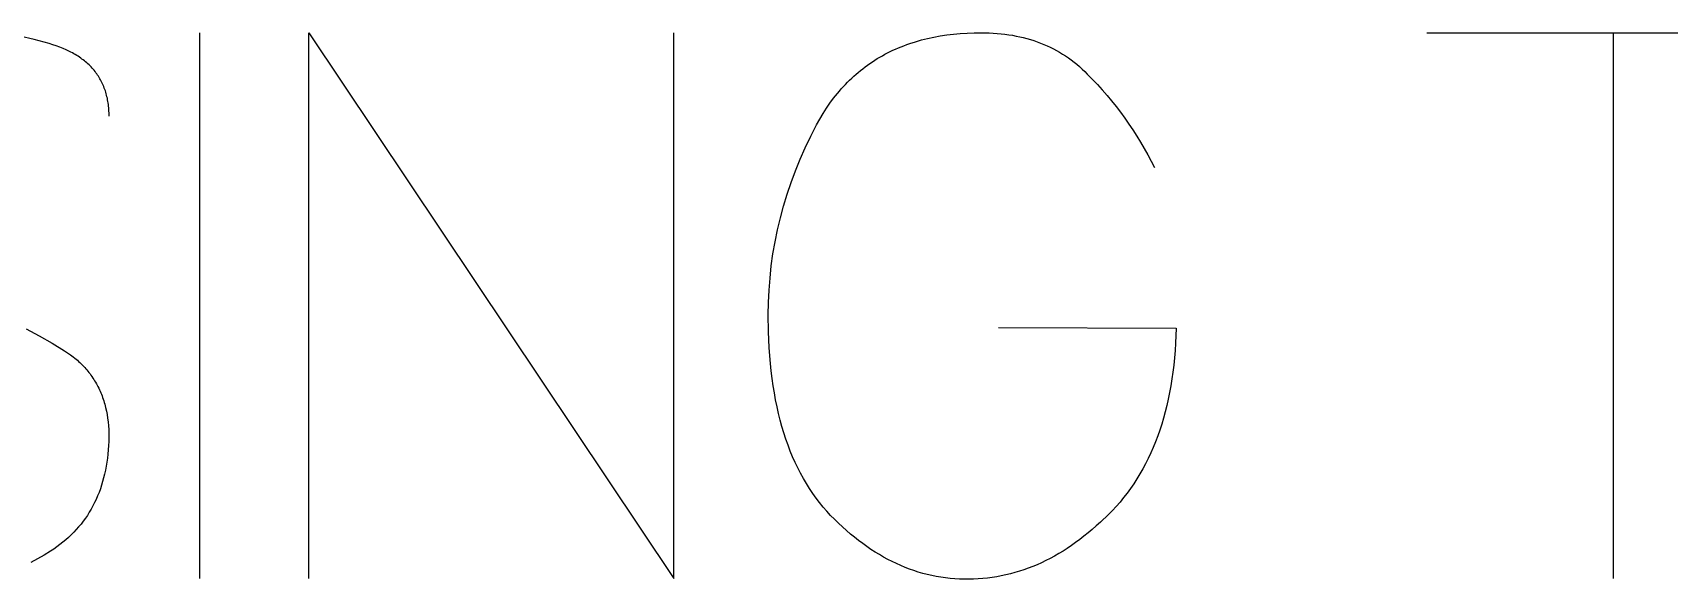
# Model space of a CAD drawing. Header units: millimetres. Extents: x -1220 to 1220, y -1270 to 3560.
# Drawn here: x -626.7 to -404.9, y 2537.7 to 2611.8 of the extents above; entities that cross this region are included whole.
import ezdxf

# ---------------------------------------------------------------- set-up
doc = ezdxf.new("R2010")
doc.units = ezdxf.units.MM
doc.layers.add('TC', color=220, linetype='Continuous', true_color=0xff00bb)

msp = doc.modelspace()

# ---------------------------------------------------------------- linework, layer by layer
at = {"layer": 'TC'}
for points in [[(-616.31, 2600.53), (-616.32, 2600.99), (-616.33, 2601.22), (-616.35, 2601.44), (-616.36, 2601.67), (-616.39, 2601.89), (-616.41, 2602.11), (-616.44, 2602.32), (-616.47, 2602.53), (-616.51, 2602.74), (-616.55, 2602.95), (-616.6, 2603.16), (-616.65, 2603.36), (-616.7, 2603.56), (-616.76, 2603.76), (-616.82, 2603.95), (-616.89, 2604.15), (-616.96, 2604.34), (-617.03, 2604.53), (-617.11, 2604.71), (-617.19, 2604.89), (-617.28, 2605.07), (-617.37, 2605.25), (-617.46, 2605.43), (-617.56, 2605.6), (-617.66, 2605.77), (-617.76, 2605.94), (-617.87, 2606.1), (-617.99, 2606.26), (-618.1, 2606.42), (-618.22, 2606.58), (-618.35, 2606.74), (-618.48, 2606.89), (-618.61, 2607.04), (-618.75, 2607.19), (-618.89, 2607.33), (-619.03, 2607.47), (-619.18, 2607.61), (-619.34, 2607.75), (-619.49, 2607.88), (-619.65, 2608.02), (-619.82, 2608.15), (-619.99, 2608.27), (-620.16, 2608.4), (-620.34, 2608.52), (-620.52, 2608.64), (-620.7, 2608.76), (-620.89, 2608.87), (-621.09, 2608.98), (-621.28, 2609.09), (-621.48, 2609.2), (-621.69, 2609.3), (-622.11, 2609.5), (-622.55, 2609.69), (-623, 2609.88), (-623.47, 2610.05), (-623.95, 2610.21), (-624.45, 2610.36), (-626.45, 2610.9), (-628.4, 2611.37)], [(-604.05, 2611.84), (-604.05, 2537.84)], [(-589.25, 2537.84), (-589.25, 2611.84), (-539.78, 2537.84), (-539.78, 2611.84)], [(-495.8, 2571.88), (-471.7, 2571.77), (-471.78, 2569.73), (-471.85, 2568.73), (-471.93, 2567.75), (-472.03, 2566.78), (-472.15, 2565.83), (-472.28, 2564.89), (-472.43, 2563.97), (-472.6, 2563.06), (-472.78, 2562.17), (-472.97, 2561.3), (-473.19, 2560.44), (-473.42, 2559.59), (-473.67, 2558.77), (-473.93, 2557.95), (-474.21, 2557.16), (-474.5, 2556.37), (-474.81, 2555.61), (-475.14, 2554.86), (-475.49, 2554.12), (-475.85, 2553.4), (-476.23, 2552.7), (-476.62, 2552.01), (-477.03, 2551.34), (-477.45, 2550.68), (-477.9, 2550.03), (-478.36, 2549.41), (-478.83, 2548.8), (-479.32, 2548.2), (-479.83, 2547.62), (-480.35, 2547.06), (-480.89, 2546.51), (-481.98, 2545.46), (-482.53, 2544.96), (-483.09, 2544.47), (-483.64, 2544.01), (-484.2, 2543.56), (-484.76, 2543.12), (-485.33, 2542.71), (-485.9, 2542.31), (-486.47, 2541.92), (-487.04, 2541.56), (-487.62, 2541.21), (-488.2, 2540.88), (-488.78, 2540.56), (-489.37, 2540.26), (-489.96, 2539.98), (-490.55, 2539.71), (-491.15, 2539.46), (-491.75, 2539.23), (-492.35, 2539.01), (-492.95, 2538.82), (-493.56, 2538.63), (-494.17, 2538.47), (-494.79, 2538.32), (-495.41, 2538.19), (-496.03, 2538.07), (-496.65, 2537.97), (-497.28, 2537.89), (-497.91, 2537.83), (-498.54, 2537.78), (-499.18, 2537.75), (-499.82, 2537.73), (-500.46, 2537.73), (-501.09, 2537.75), (-501.72, 2537.79), (-502.35, 2537.84), (-502.98, 2537.92), (-503.6, 2538), (-504.22, 2538.11), (-504.83, 2538.23), (-505.44, 2538.37), (-506.05, 2538.53), (-506.65, 2538.71), (-507.25, 2538.9), (-507.85, 2539.11), (-508.45, 2539.34), (-509.04, 2539.58), (-509.62, 2539.85), (-510.2, 2540.13), (-510.78, 2540.42), (-511.36, 2540.74), (-511.93, 2541.07), (-512.5, 2541.42), (-513.07, 2541.78), (-513.63, 2542.17), (-514.19, 2542.57), (-514.74, 2542.99), (-515.29, 2543.42), (-515.84, 2543.87), (-516.39, 2544.34), (-516.93, 2544.83), (-517.46, 2545.34), (-518, 2545.86), (-518.53, 2546.4), (-519.05, 2546.96), (-519.55, 2547.53), (-520.04, 2548.13), (-520.51, 2548.74), (-520.96, 2549.38), (-521.4, 2550.03), (-521.82, 2550.7), (-522.23, 2551.39), (-522.62, 2552.1), (-522.99, 2552.82), (-523.34, 2553.57), (-523.68, 2554.33), (-524, 2555.12), (-524.31, 2555.92), (-524.6, 2556.74), (-524.87, 2557.58), (-525.13, 2558.44), (-525.37, 2559.31), (-525.59, 2560.21), (-525.8, 2561.13), (-525.99, 2562.06), (-526.16, 2563.01), (-526.32, 2563.98), (-526.46, 2564.97), (-526.58, 2565.98), (-526.69, 2567.01), (-526.85, 2569.12), (-526.95, 2571.31), (-526.99, 2573.57), (-526.96, 2575.24), (-526.88, 2576.91), (-526.75, 2578.57), (-526.58, 2580.22), (-526.35, 2581.86), (-526.06, 2583.49), (-525.73, 2585.11), (-525.35, 2586.73), (-524.91, 2588.34), (-524.43, 2589.94), (-523.89, 2591.53), (-523.3, 2593.11), (-522.66, 2594.69), (-521.97, 2596.25), (-521.22, 2597.81), (-520.43, 2599.36), (-520.01, 2600.13), (-519.56, 2600.87), (-519.1, 2601.59), (-518.63, 2602.29), (-518.13, 2602.96), (-517.88, 2603.28), (-517.62, 2603.6), (-517.35, 2603.92), (-517.09, 2604.22), (-516.82, 2604.52), (-516.54, 2604.82), (-516.26, 2605.11), (-515.97, 2605.39), (-515.68, 2605.67), (-515.39, 2605.94), (-515.09, 2606.21), (-514.79, 2606.46), (-514.48, 2606.72), (-514.17, 2606.96), (-513.86, 2607.2), (-513.54, 2607.44), (-513.21, 2607.67), (-512.88, 2607.89), (-512.55, 2608.11), (-512.21, 2608.32), (-511.87, 2608.52), (-511.52, 2608.72), (-511.17, 2608.91), (-510.82, 2609.1), (-510.46, 2609.28), (-510.1, 2609.45), (-509.73, 2609.62), (-509.35, 2609.78), (-508.98, 2609.93), (-508.6, 2610.08), (-508.21, 2610.23), (-507.82, 2610.36), (-507.03, 2610.62), (-506.22, 2610.85), (-505.39, 2611.06), (-504.54, 2611.24), (-503.68, 2611.4), (-502.8, 2611.53), (-501.9, 2611.64), (-500.98, 2611.73), (-500.05, 2611.79), (-499.09, 2611.82), (-498.13, 2611.84), (-497.57, 2611.83), (-497.03, 2611.82), (-496.49, 2611.79), (-495.96, 2611.75), (-495.43, 2611.7), (-494.91, 2611.64), (-494.4, 2611.57), (-493.9, 2611.49), (-493.4, 2611.39), (-492.91, 2611.29), (-492.42, 2611.17), (-491.94, 2611.05), (-491.47, 2610.91), (-491, 2610.76), (-490.54, 2610.61), (-490.09, 2610.44), (-489.65, 2610.26), (-489.21, 2610.06), (-488.77, 2609.86), (-488.35, 2609.65), (-487.93, 2609.42), (-487.51, 2609.19), (-487.11, 2608.94), (-486.71, 2608.69), (-486.32, 2608.42), (-485.93, 2608.14), (-485.55, 2607.85), (-485.18, 2607.55), (-484.81, 2607.24), (-484.45, 2606.91), (-484.1, 2606.58), (-483.75, 2606.23), (-482.38, 2604.81), (-481.72, 2604.08), (-481.08, 2603.34), (-480.45, 2602.59), (-479.84, 2601.82), (-479.25, 2601.05), (-478.67, 2600.26), (-478.11, 2599.46), (-477.57, 2598.65), (-477.04, 2597.83), (-476.53, 2597), (-476.04, 2596.15), (-475.56, 2595.3), (-475.1, 2594.43), (-474.66, 2593.55)], [(-437.76, 2611.84), (-386.6, 2611.84)], [(-412.5, 2611.84), (-412.5, 2537.84)], [(-627.56, 2571.7), (-625.77, 2570.74), (-624.03, 2569.74), (-622.34, 2568.71), (-621.93, 2568.44), (-621.54, 2568.16), (-621.16, 2567.87), (-620.97, 2567.72), (-620.79, 2567.57), (-620.61, 2567.42), (-620.44, 2567.26), (-620.27, 2567.11), (-620.1, 2566.95), (-619.94, 2566.78), (-619.78, 2566.62), (-619.62, 2566.45), (-619.47, 2566.28), (-619.32, 2566.11), (-619.18, 2565.93), (-619.04, 2565.76), (-618.9, 2565.58), (-618.77, 2565.4), (-618.64, 2565.21), (-618.51, 2565.02), (-618.39, 2564.84), (-618.27, 2564.64), (-618.15, 2564.45), (-618.04, 2564.25), (-617.93, 2564.05), (-617.82, 2563.85), (-617.72, 2563.65), (-617.62, 2563.44), (-617.53, 2563.23), (-617.44, 2563.02), (-617.35, 2562.81), (-617.27, 2562.59), (-617.19, 2562.38), (-617.11, 2562.16), (-617.04, 2561.93), (-616.97, 2561.71), (-616.91, 2561.48), (-616.79, 2561.02), (-616.68, 2560.54), (-616.59, 2560.06), (-616.51, 2559.57), (-616.45, 2559.07), (-616.4, 2558.55), (-616.37, 2558.03), (-616.35, 2557.5), (-616.35, 2556.96), (-616.36, 2556.41), (-616.38, 2555.85), (-616.42, 2555.28), (-616.47, 2554.71), (-616.54, 2554.15), (-616.61, 2553.6), (-616.7, 2553.05), (-616.81, 2552.52), (-616.92, 2551.99), (-617.05, 2551.48), (-617.19, 2550.97), (-617.34, 2550.47), (-617.5, 2549.99), (-617.68, 2549.51), (-617.87, 2549.04), (-618.07, 2548.57), (-618.28, 2548.12), (-618.51, 2547.68), (-618.75, 2547.25), (-619, 2546.82), (-619.26, 2546.4), (-619.53, 2546), (-619.82, 2545.6), (-620.12, 2545.21), (-620.44, 2544.83), (-620.76, 2544.46), (-621.1, 2544.1), (-621.45, 2543.75), (-621.81, 2543.41), (-622.18, 2543.07), (-622.57, 2542.75), (-622.97, 2542.43), (-623.38, 2542.12), (-623.81, 2541.83), (-624.24, 2541.54), (-625.13, 2541), (-626.03, 2540.49), (-626.94, 2540.02)]]:
    msp.add_lwpolyline(points, dxfattribs=at)

doc.saveas('drawing.dxf')
